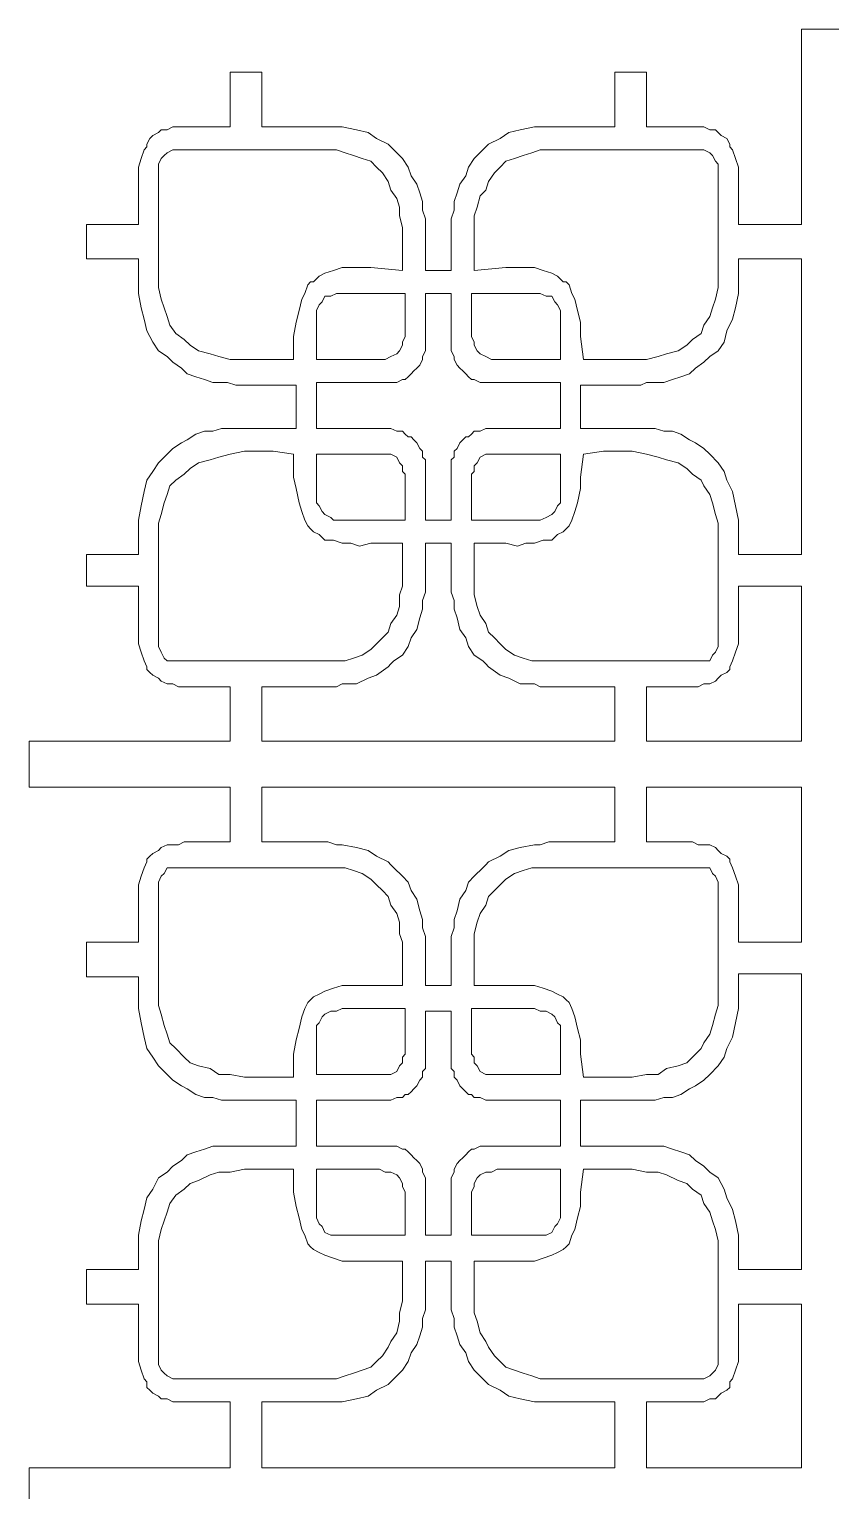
# Model space of a CAD drawing. Extents: x -66030 to 95157, y -13132 to 45879.
# Drawn here: x -27551 to -26461, y 26474 to 28462 of the extents above; entities that cross this region are included whole.
import ezdxf

# ---------------------------------------------------------------- set-up
doc = ezdxf.new("R2010")
doc.units = 0
doc.header["$LTSCALE"] = 100
doc.header["$MEASUREMENT"] = 0
doc.layers.get('0').update_dxf_attribs({"linetype": 'CONTINUOUS'})

msp = doc.modelspace()

# ---------------------------------------------------------------- linework, layer by layer
at = {"lineweight": 0}
msp.add_lwpolyline([(-27551.3, 26442.4), (-27551.3, 26504.9), (-27277.9, 26504.9), (-27277.9, 26594.7), (-27340.4, 26594.7), (-27348.2, 26594.7), (-27356, 26594.7), (-27363.8, 26598.6), (-27371.7, 26598.6), (-27375.6, 26602.5), (-27383.4, 26606.4), (-27387.3, 26610.3), (-27391.2, 26614.2), (-27391.2, 26622), (-27395.1, 26625.9), (-27399, 26637.7), (-27402.9, 26649.4), (-27402.9, 26661.1), (-27402.9, 26727.5), (-27473.2, 26727.5), (-27473.2, 26731.4), (-27473.2, 26731.4), (-27473.2, 26774.4), (-27402.9, 26774.4), (-27402.9, 26797.8), (-27402.9, 26821.2), (-27399, 26840.8), (-27395.1, 26856.4), (-27391.2, 26872), (-27383.4, 26883.7), (-27375.6, 26899.4), (-27363.8, 26907.2), (-27356, 26915), (-27344.3, 26922.8), (-27336.5, 26930.6), (-27324.8, 26934.5), (-27313.1, 26938.4), (-27301.4, 26942.3), (-27289.6, 26942.3), (-27281.8, 26942.3), (-27270.1, 26942.3), (-27188.1, 26942.3), (-27188.1, 27004.8), (-27270.1, 27004.8), (-27281.8, 27004.8), (-27289.6, 27004.8), (-27301.4, 27008.7), (-27313.1, 27008.7), (-27324.8, 27012.6), (-27336.5, 27020.4), (-27344.3, 27024.4), (-27356, 27032.2), (-27363.8, 27040), (-27375.6, 27051.7), (-27383.4, 27063.4), (-27391.2, 27075.1), (-27395.1, 27090.8), (-27399, 27110.3), (-27402.9, 27129.8), (-27402.9, 27149.3), (-27402.9, 27172.8), (-27473.2, 27172.8), (-27473.2, 27219.7), (-27402.9, 27219.7), (-27402.9, 27286.1), (-27402.9, 27297.8), (-27399, 27309.5), (-27395.1, 27321.2), (-27391.2, 27329), (-27391.2, 27332.9), (-27387.3, 27336.8), (-27383.4, 27340.7), (-27375.6, 27344.6), (-27371.7, 27348.5), (-27363.8, 27352.5), (-27356, 27352.5), (-27348.2, 27352.5), (-27340.4, 27356.4), (-27277.9, 27356.4), (-27277.9, 27430.6), (-27551.3, 27430.6), (-27551.3, 27493.1), (-27277.9, 27493.1), (-27277.9, 27567.3), (-27340.4, 27567.3), (-27348.2, 27567.3), (-27356, 27571.2), (-27363.8, 27571.2), (-27371.7, 27575.1), (-27375.6, 27579), (-27383.4, 27582.9), (-27387.3, 27586.8), (-27391.2, 27590.7), (-27391.2, 27594.6), (-27395.1, 27602.4), (-27399, 27614.2), (-27402.9, 27625.9), (-27402.9, 27637.6), (-27402.9, 27704), (-27473.2, 27704), (-27473.2, 27747), (-27402.9, 27747), (-27402.9, 27774.3), (-27402.9, 27793.8), (-27399, 27813.4), (-27395.1, 27832.9), (-27391.2, 27848.5), (-27383.4, 27860.2), (-27375.6, 27871.9), (-27363.8, 27883.7), (-27356, 27891.5), (-27344.3, 27899.3), (-27336.5, 27903.2), (-27324.8, 27911), (-27313.1, 27914.9), (-27301.4, 27914.9), (-27289.6, 27918.8), (-27281.8, 27918.8), (-27270.1, 27918.8), (-27188.1, 27918.8), (-27188.1, 27977.4), (-27270.1, 27977.4), (-27281.8, 27981.3), (-27289.6, 27981.3), (-27301.4, 27981.3), (-27313.1, 27985.2), (-27324.8, 27989.1), (-27336.5, 27993), (-27344.3, 28000.8), (-27356, 28008.7), (-27363.8, 28016.5), (-27375.6, 28024.3), (-27383.4, 28036), (-27391.2, 28051.6), (-27395.1, 28067.2), (-27399, 28082.9), (-27402.9, 28102.4), (-27402.9, 28125.8), (-27402.9, 28149.3), (-27473.2, 28149.3), (-27473.2, 28192.2), (-27473.2, 28192.2), (-27473.2, 28196.1), (-27402.9, 28196.1), (-27402.9, 28262.5), (-27402.9, 28274.3), (-27399, 28286), (-27395.1, 28297.7), (-27391.2, 28301.6), (-27391.2, 28305.5), (-27387.3, 28313.3), (-27383.4, 28317.2), (-27375.6, 28321.1), (-27371.7, 28325), (-27363.8, 28325), (-27356, 28328.9), (-27348.2, 28328.9), (-27340.4, 28328.9), (-27277.9, 28328.9), (-27277.9, 28403.2), (-27234.9, 28403.2), (-27234.9, 28328.9), (-27145.1, 28328.9), (-27133.4, 28328.9), (-27125.6, 28328.9), (-27106.1, 28325), (-27090.4, 28321.1), (-27078.7, 28313.3), (-27063.1, 28305.5), (-27059.2, 28301.6), (-27055.3, 28297.7), (-27043.6, 28286), (-27035.7, 28274.3), (-27031.8, 28262.5), (-27024, 28250.8), (-27020.1, 28239.1), (-27016.2, 28227.4), (-27016.2, 28215.7), (-27012.3, 28204), (-27012.3, 28192.2), (-27012.3, 28184.4), (-27012.3, 28133.6), (-26977.2, 28133.6), (-26977.2, 28184.4), (-26977.2, 28204), (-26973.3, 28215.7), (-26973.3, 28227.4), (-26969.3, 28239.1), (-26965.4, 28250.8), (-26957.6, 28262.5), (-26953.7, 28274.3), (-26945.9, 28286), (-26934.2, 28297.7), (-26930.3, 28301.6), (-26926.4, 28305.5), (-26910.8, 28313.3), (-26899, 28321.1), (-26883.4, 28325), (-26863.9, 28328.9), (-26856.1, 28328.9), (-26844.4, 28328.9), (-26754.5, 28328.9), (-26754.5, 28403.2), (-26711.6, 28403.2), (-26711.6, 28328.9), (-26649.1, 28328.9), (-26641.2, 28328.9), (-26633.4, 28328.9), (-26625.6, 28325), (-26617.8, 28325), (-26613.9, 28321.1), (-26610, 28317.2), (-26602.2, 28313.3), (-26598.3, 28305.5), (-26598.3, 28301.6), (-26594.4, 28297.7), (-26590.5, 28286), (-26586.6, 28274.3), (-26586.6, 28262.5), (-26586.6, 28196.1), (-26500.6, 28196.1), (-26500.6, 28461.7), (-26438.1, 28461.7)], dxfattribs=at)
for points in [[(-27375.6, 28125.8), (-27375.6, 28110.2), (-27371.7, 28094.6), (-27367.8, 28082.9), (-27363.8, 28071.2), (-27359.9, 28059.4), (-27352.1, 28047.7), (-27340.4, 28039.9), (-27332.6, 28032.1), (-27320.9, 28024.3), (-27305.3, 28020.4), (-27293.5, 28016.5), (-27277.9, 28012.6), (-27258.4, 28012.6), (-27242.8, 28012.6), (-27219.3, 28012.6), (-27192, 28012.6), (-27192, 28043.8), (-27188.1, 28063.3), (-27184.2, 28079), (-27180.3, 28094.6), (-27176.4, 28102.4), (-27172.5, 28114.1), (-27168.5, 28118), (-27164.6, 28118), (-27156.8, 28125.8), (-27149, 28129.7), (-27137.3, 28133.6), (-27125.6, 28137.6), (-27113.9, 28137.6), (-27102.1, 28137.6), (-27086.5, 28137.6), (-27043.6, 28133.6), (-27043.6, 28161), (-27043.6, 28176.6), (-27043.6, 28192.2), (-27047.5, 28207.9), (-27047.5, 28219.6), (-27051.4, 28231.3), (-27059.2, 28243), (-27063.1, 28254.7), (-27070.9, 28266.4), (-27078.7, 28274.3), (-27086.5, 28282.1), (-27098.2, 28286), (-27110, 28289.9), (-27121.7, 28293.8), (-27133.4, 28297.7), (-27145.1, 28297.7), (-27348.2, 28297.7), (-27356, 28297.7), (-27363.8, 28293.8), (-27367.8, 28289.9), (-27371.7, 28286), (-27375.6, 28278.2), (-27375.6, 28270.4), (-27375.6, 28262.5), (-27375.6, 28125.8)], [(-26613.9, 28125.8), (-26613.9, 28262.5), (-26613.9, 28270.4), (-26613.9, 28278.2), (-26617.8, 28282.1), (-26621.7, 28289.9), (-26625.6, 28293.8), (-26633.4, 28297.7), (-26641.2, 28297.7), (-26844.4, 28297.7), (-26856.1, 28297.7), (-26867.8, 28293.8), (-26879.5, 28289.9), (-26891.2, 28286), (-26902.9, 28282.1), (-26910.8, 28274.3), (-26918.6, 28266.4), (-26926.4, 28254.7), (-26930.3, 28243), (-26938.1, 28235.2), (-26942, 28219.6), (-26945.9, 28207.9), (-26945.9, 28192.2), (-26945.9, 28176.6), (-26945.9, 28161), (-26945.9, 28133.6), (-26902.9, 28137.6), (-26887.3, 28137.6), (-26875.6, 28137.6), (-26863.9, 28137.6), (-26852.2, 28133.6), (-26840.4, 28129.7), (-26832.6, 28125.8), (-26824.8, 28118), (-26820.9, 28118), (-26817, 28114.1), (-26813.1, 28102.4), (-26809.2, 28094.6), (-26805.3, 28079), (-26801.4, 28063.3), (-26801.4, 28043.8), (-26797.5, 28012.6), (-26770.1, 28012.6), (-26746.7, 28012.6), (-26731.1, 28012.6), (-26711.6, 28012.6), (-26695.9, 28016.5), (-26684.2, 28020.4), (-26668.6, 28024.3), (-26656.9, 28032.1), (-26649.1, 28039.9), (-26637.3, 28047.7), (-26633.4, 28059.4), (-26625.6, 28071.2), (-26621.7, 28082.9), (-26617.8, 28094.6), (-26613.9, 28110.2), (-26613.9, 28125.8)], [(-26500.6, 27747), (-26500.6, 28149.3), (-26586.6, 28149.3), (-26586.6, 28125.8), (-26586.6, 28102.4), (-26590.5, 28082.9), (-26594.4, 28067.2), (-26602.2, 28051.6), (-26606.1, 28036), (-26613.9, 28024.3), (-26625.6, 28016.5), (-26633.4, 28008.7), (-26645.1, 28000.8), (-26653, 27993), (-26664.7, 27989.1), (-26676.4, 27985.2), (-26688.1, 27981.3), (-26699.8, 27981.3), (-26711.6, 27981.3), (-26719.4, 27977.4), (-26801.4, 27977.4), (-26801.4, 27918.8), (-26719.4, 27918.8), (-26711.6, 27918.8), (-26699.8, 27918.8), (-26688.1, 27914.9), (-26676.4, 27914.9), (-26664.7, 27911), (-26653, 27903.2), (-26645.1, 27899.3), (-26633.4, 27891.5), (-26625.6, 27883.7), (-26613.9, 27871.9), (-26606.1, 27860.2), (-26602.2, 27848.5), (-26594.4, 27832.9), (-26590.5, 27813.4), (-26586.6, 27793.8), (-26586.6, 27774.3), (-26586.6, 27747), (-26500.6, 27747)], [(-27160.7, 27946.2), (-27160.7, 27918.8), (-27074.8, 27918.8), (-27067, 27918.8), (-27059.2, 27918.8), (-27051.4, 27914.9), (-27043.6, 27914.9), (-27039.7, 27911), (-27035.7, 27907.1), (-27031.8, 27907.1), (-27027.9, 27903.2), (-27024, 27899.3), (-27020.1, 27891.5), (-27016.2, 27887.6), (-27016.2, 27879.8), (-27012.3, 27875.9), (-27012.3, 27868), (-27012.3, 27848.5), (-27012.3, 27793.8), (-26977.2, 27793.8), (-26977.2, 27848.5), (-26977.2, 27868), (-26977.2, 27875.9), (-26973.3, 27879.8), (-26973.3, 27887.6), (-26969.3, 27891.5), (-26965.4, 27899.3), (-26961.5, 27903.2), (-26957.6, 27907.1), (-26953.7, 27907.1), (-26949.8, 27911), (-26945.9, 27914.9), (-26938.1, 27914.9), (-26930.3, 27918.8), (-26922.5, 27918.8), (-26914.7, 27918.8), (-26828.7, 27918.8), (-26828.7, 27942.3), (-26828.7, 27981.3), (-26914.7, 27981.3), (-26922.5, 27981.3), (-26930.3, 27981.3), (-26938.1, 27981.3), (-26945.9, 27985.2), (-26949.8, 27985.2), (-26953.7, 27989.1), (-26957.6, 27993), (-26961.5, 27996.9), (-26965.4, 28000.8), (-26969.3, 28004.7), (-26973.3, 28012.6), (-26973.3, 28016.5), (-26977.2, 28024.3), (-26977.2, 28032.1), (-26977.2, 28047.7), (-26977.2, 28102.4), (-27012.3, 28102.4), (-27012.3, 28047.7), (-27012.3, 28032.1), (-27012.3, 28024.3), (-27016.2, 28016.5), (-27016.2, 28012.6), (-27020.1, 28004.7), (-27024, 28000.8), (-27027.9, 27996.9), (-27031.8, 27993), (-27035.7, 27989.1), (-27039.7, 27985.2), (-27043.6, 27985.2), (-27051.4, 27981.3), (-27059.2, 27981.3), (-27067, 27981.3), (-27074.8, 27981.3), (-27160.7, 27981.3), (-27160.7, 27946.2)], [(-27160.7, 28012.6), (-27074.8, 28012.6), (-27067, 28012.6), (-27059.2, 28016.5), (-27051.4, 28020.4), (-27047.5, 28024.3), (-27043.6, 28032.1), (-27043.6, 28036), (-27039.7, 28043.8), (-27039.7, 28102.4), (-27125.6, 28102.4), (-27133.4, 28102.4), (-27141.2, 28098.5), (-27149, 28098.5), (-27152.9, 28090.7), (-27156.8, 28086.8), (-27160.7, 28079), (-27160.7, 28075.1), (-27160.7, 28067.2), (-27160.7, 28012.6)], [(-26828.7, 28012.6), (-26828.7, 28075.1), (-26828.7, 28079), (-26832.6, 28086.8), (-26836.5, 28090.7), (-26840.4, 28098.5), (-26848.3, 28098.5), (-26856.1, 28102.4), (-26863.9, 28102.4), (-26949.8, 28102.4), (-26949.8, 28043.8), (-26945.9, 28036), (-26945.9, 28032.1), (-26942, 28024.3), (-26938.1, 28020.4), (-26930.3, 28016.5), (-26922.5, 28012.6), (-26914.7, 28012.6), (-26828.7, 28012.6)], [(-27375.6, 27774.3), (-27375.6, 27637.6), (-27375.6, 27629.8), (-27375.6, 27622), (-27371.7, 27614.2), (-27367.8, 27606.3), (-27363.8, 27602.4), (-27356, 27602.4), (-27348.2, 27602.4), (-27340.4, 27602.4), (-27145.1, 27602.4), (-27133.4, 27602.4), (-27121.7, 27602.4), (-27110, 27606.3), (-27098.2, 27610.2), (-27086.5, 27618.1), (-27078.7, 27625.9), (-27070.9, 27633.7), (-27063.1, 27641.5), (-27059.2, 27653.2), (-27051.4, 27664.9), (-27047.5, 27676.6), (-27047.5, 27692.3), (-27043.6, 27704), (-27043.6, 27719.6), (-27043.6, 27735.2), (-27043.6, 27762.6), (-27086.5, 27762.6), (-27102.1, 27758.7), (-27113.9, 27762.6), (-27125.6, 27762.6), (-27137.3, 27766.5), (-27149, 27766.5), (-27156.8, 27774.3), (-27164.6, 27778.2), (-27168.5, 27782.1), (-27172.5, 27786), (-27176.4, 27793.8), (-27180.3, 27805.5), (-27184.2, 27817.3), (-27188.1, 27836.8), (-27192, 27852.4), (-27192, 27883.7), (-27219.3, 27887.6), (-27242.8, 27887.6), (-27258.4, 27887.6), (-27277.9, 27883.7), (-27293.5, 27879.8), (-27305.3, 27875.9), (-27320.9, 27871.9), (-27332.6, 27864.1), (-27340.4, 27856.3), (-27352.1, 27848.5), (-27359.9, 27840.7), (-27363.8, 27829), (-27367.8, 27817.3), (-27371.7, 27801.6), (-27375.6, 27789.9), (-27375.6, 27774.3)], [(-27160.7, 27883.7), (-27160.7, 27829), (-27160.7, 27825.1), (-27160.7, 27817.3), (-27156.8, 27813.4), (-27152.9, 27805.5), (-27149, 27801.6), (-27141.2, 27797.7), (-27137.3, 27793.8), (-27125.6, 27793.8), (-27039.7, 27793.8), (-27039.7, 27856.3), (-27043.6, 27860.2), (-27043.6, 27868), (-27047.5, 27871.9), (-27051.4, 27879.8), (-27059.2, 27883.7), (-27067, 27883.7), (-27074.8, 27883.7), (-27160.7, 27883.7)], [(-26828.7, 27883.7), (-26914.7, 27883.7), (-26922.5, 27883.7), (-26930.3, 27883.7), (-26938.1, 27879.8), (-26942, 27871.9), (-26945.9, 27868), (-26945.9, 27860.2), (-26949.8, 27856.3), (-26949.8, 27793.8), (-26863.9, 27793.8), (-26856.1, 27793.8), (-26848.3, 27797.7), (-26840.4, 27801.6), (-26836.5, 27805.5), (-26832.6, 27813.4), (-26828.7, 27817.3), (-26828.7, 27825.1), (-26828.7, 27883.7)], [(-26613.9, 27774.3), (-26613.9, 27789.9), (-26617.8, 27801.6), (-26621.7, 27817.3), (-26625.6, 27829), (-26633.4, 27840.7), (-26637.3, 27848.5), (-26649.1, 27856.3), (-26656.9, 27864.1), (-26668.6, 27871.9), (-26684.2, 27875.9), (-26695.9, 27879.8), (-26711.6, 27883.7), (-26731.1, 27887.6), (-26746.7, 27887.6), (-26770.1, 27887.6), (-26797.5, 27883.7), (-26801.4, 27852.4), (-26801.4, 27836.8), (-26805.3, 27817.3), (-26809.2, 27805.5), (-26813.1, 27793.8), (-26817, 27786), (-26820.9, 27782.1), (-26824.8, 27778.2), (-26832.6, 27774.3), (-26840.4, 27766.5), (-26852.2, 27766.5), (-26863.9, 27762.6), (-26875.6, 27762.6), (-26887.3, 27758.7), (-26902.9, 27762.6), (-26945.9, 27762.6), (-26945.9, 27735.2), (-26945.9, 27719.6), (-26945.9, 27704), (-26945.9, 27692.3), (-26942, 27676.6), (-26938.1, 27664.9), (-26930.3, 27653.2), (-26926.4, 27641.5), (-26918.6, 27633.7), (-26910.8, 27625.9), (-26902.9, 27618.1), (-26891.2, 27610.2), (-26879.5, 27606.3), (-26867.8, 27602.4), (-26856.1, 27602.4), (-26844.4, 27602.4), (-26649.1, 27602.4), (-26641.2, 27602.4), (-26633.4, 27602.4), (-26625.6, 27602.4), (-26621.7, 27610.2), (-26617.8, 27614.2), (-26613.9, 27622), (-26613.9, 27629.8), (-26613.9, 27637.6), (-26613.9, 27774.3)], [(-26754.5, 27493.1), (-26754.5, 27567.3), (-26844.4, 27567.3), (-26856.1, 27567.3), (-26863.9, 27571.2), (-26883.4, 27571.2), (-26899, 27579), (-26910.8, 27582.9), (-26926.4, 27594.6), (-26930.3, 27598.5), (-26934.2, 27602.4), (-26945.9, 27610.2), (-26953.7, 27622), (-26957.6, 27633.7), (-26965.4, 27645.4), (-26969.3, 27661), (-26973.3, 27672.7), (-26973.3, 27684.5), (-26977.2, 27696.2), (-26977.2, 27715.7), (-26977.2, 27762.6), (-27012.3, 27762.6), (-27012.3, 27715.7), (-27012.3, 27704), (-27012.3, 27696.2), (-27016.2, 27684.5), (-27016.2, 27672.7), (-27020.1, 27661), (-27024, 27645.4), (-27031.8, 27633.7), (-27035.7, 27622), (-27043.6, 27610.2), (-27055.3, 27602.4), (-27059.2, 27598.5), (-27063.1, 27594.6), (-27078.7, 27582.9), (-27090.4, 27579), (-27106.1, 27571.2), (-27125.6, 27571.2), (-27133.4, 27567.3), (-27145.1, 27567.3), (-27234.9, 27567.3), (-27234.9, 27493.1), (-26754.5, 27493.1)], [(-26500.6, 27493.1), (-26500.6, 27704), (-26586.6, 27704), (-26586.6, 27637.6), (-26586.6, 27625.9), (-26590.5, 27614.2), (-26594.4, 27602.4), (-26598.3, 27594.6), (-26598.3, 27590.7), (-26602.2, 27586.8), (-26610, 27582.9), (-26613.9, 27579), (-26617.8, 27575.1), (-26625.6, 27571.2), (-26633.4, 27571.2), (-26641.2, 27567.3), (-26649.1, 27567.3), (-26711.6, 27567.3), (-26711.6, 27493.1), (-26500.6, 27493.1)], [(-27234.9, 27430.6), (-27234.9, 27356.4), (-27145.1, 27356.4), (-27133.4, 27352.5), (-27125.6, 27352.5), (-27106.1, 27348.5), (-27090.4, 27344.6), (-27078.7, 27336.8), (-27063.1, 27329), (-27059.2, 27325.1), (-27055.3, 27321.2), (-27043.6, 27309.5), (-27035.7, 27301.7), (-27031.8, 27290), (-27024, 27278.2), (-27020.1, 27262.6), (-27016.2, 27250.9), (-27016.2, 27239.2), (-27012.3, 27227.5), (-27012.3, 27219.7), (-27012.3, 27207.9), (-27012.3, 27161.1), (-26977.2, 27161.1), (-26977.2, 27207.9), (-26977.2, 27227.5), (-26973.3, 27239.2), (-26973.3, 27250.9), (-26969.3, 27262.6), (-26965.4, 27278.2), (-26957.6, 27290), (-26953.7, 27301.7), (-26945.9, 27309.5), (-26934.2, 27321.2), (-26930.3, 27325.1), (-26926.4, 27329), (-26910.8, 27336.8), (-26899, 27344.6), (-26883.4, 27348.5), (-26863.9, 27352.5), (-26856.1, 27352.5), (-26844.4, 27356.4), (-26754.5, 27356.4), (-26754.5, 27430.6), (-27234.9, 27430.6)], [(-26711.6, 27430.6), (-26711.6, 27356.4), (-26649.1, 27356.4), (-26641.2, 27352.5), (-26633.4, 27352.5), (-26625.6, 27352.5), (-26617.8, 27348.5), (-26613.9, 27344.6), (-26610, 27340.7), (-26602.2, 27336.8), (-26598.3, 27332.9), (-26598.3, 27329), (-26594.4, 27321.2), (-26590.5, 27309.5), (-26586.6, 27297.8), (-26586.6, 27286.1), (-26586.6, 27219.7), (-26500.6, 27219.7), (-26500.6, 27430.6), (-26711.6, 27430.6)], [(-27375.6, 27149.3), (-27375.6, 27133.7), (-27371.7, 27122), (-27367.8, 27106.4), (-27363.8, 27094.7), (-27359.9, 27082.9), (-27352.1, 27075.1), (-27340.4, 27063.4), (-27332.6, 27055.6), (-27320.9, 27051.7), (-27305.3, 27047.8), (-27293.5, 27040), (-27277.9, 27040), (-27258.4, 27036.1), (-27242.8, 27036.1), (-27219.3, 27036.1), (-27192, 27036.1), (-27192, 27067.3), (-27188.1, 27086.8), (-27184.2, 27102.5), (-27180.3, 27118.1), (-27176.4, 27129.8), (-27172.5, 27137.6), (-27168.5, 27141.5), (-27164.6, 27145.4), (-27156.8, 27149.3), (-27149, 27153.2), (-27137.3, 27157.2), (-27125.6, 27161.1), (-27113.9, 27161.1), (-27102.1, 27161.1), (-27086.5, 27161.1), (-27043.6, 27161.1), (-27043.6, 27184.5), (-27043.6, 27204), (-27043.6, 27219.7), (-27047.5, 27231.4), (-27047.5, 27247), (-27051.4, 27258.7), (-27059.2, 27270.4), (-27063.1, 27282.1), (-27070.9, 27290), (-27078.7, 27297.8), (-27086.5, 27305.6), (-27098.2, 27313.4), (-27110, 27317.3), (-27121.7, 27321.2), (-27133.4, 27321.2), (-27145.1, 27321.2), (-27340.4, 27321.2), (-27348.2, 27321.2), (-27356, 27321.2), (-27363.8, 27321.2), (-27367.8, 27313.4), (-27371.7, 27309.5), (-27375.6, 27301.7), (-27375.6, 27293.9), (-27375.6, 27286.1), (-27375.6, 27149.3)], [(-26613.9, 27149.3), (-26613.9, 27286.1), (-26613.9, 27293.9), (-26613.9, 27301.7), (-26617.8, 27309.5), (-26621.7, 27313.4), (-26625.6, 27321.2), (-26633.4, 27321.2), (-26641.2, 27321.2), (-26649.1, 27321.2), (-26844.4, 27321.2), (-26856.1, 27321.2), (-26867.8, 27321.2), (-26879.5, 27317.3), (-26891.2, 27313.4), (-26902.9, 27305.6), (-26910.8, 27297.8), (-26918.6, 27290), (-26926.4, 27282.1), (-26930.3, 27270.4), (-26938.1, 27258.7), (-26942, 27247), (-26945.9, 27231.4), (-26945.9, 27219.7), (-26945.9, 27204), (-26945.9, 27184.5), (-26945.9, 27161.1), (-26902.9, 27161.1), (-26887.3, 27161.1), (-26875.6, 27161.1), (-26863.9, 27161.1), (-26852.2, 27157.2), (-26840.4, 27153.2), (-26832.6, 27149.3), (-26824.8, 27145.4), (-26820.9, 27141.5), (-26817, 27137.6), (-26813.1, 27129.8), (-26809.2, 27118.1), (-26805.3, 27102.5), (-26801.4, 27086.8), (-26801.4, 27067.3), (-26797.5, 27036.1), (-26770.1, 27036.1), (-26746.7, 27036.1), (-26731.1, 27036.1), (-26711.6, 27040), (-26695.9, 27040), (-26684.2, 27047.8), (-26668.6, 27051.7), (-26656.9, 27055.6), (-26649.1, 27063.4), (-26637.3, 27075.1), (-26633.4, 27082.9), (-26625.6, 27094.7), (-26621.7, 27106.4), (-26617.8, 27122), (-26613.9, 27133.7), (-26613.9, 27149.3)], [(-26500.6, 26774.4), (-26500.6, 27176.7), (-26586.6, 27176.7), (-26586.6, 27149.3), (-26586.6, 27129.8), (-26590.5, 27110.3), (-26594.4, 27090.8), (-26602.2, 27075.1), (-26606.1, 27063.4), (-26613.9, 27051.7), (-26625.6, 27040), (-26633.4, 27032.2), (-26645.1, 27024.4), (-26653, 27020.4), (-26664.7, 27012.6), (-26676.4, 27008.7), (-26688.1, 27008.7), (-26699.8, 27004.8), (-26711.6, 27004.8), (-26719.4, 27004.8), (-26801.4, 27004.8), (-26801.4, 26942.3), (-26719.4, 26942.3), (-26711.6, 26942.3), (-26699.8, 26942.3), (-26688.1, 26942.3), (-26676.4, 26938.4), (-26664.7, 26934.5), (-26653, 26930.6), (-26645.1, 26922.8), (-26633.4, 26915), (-26625.6, 26907.2), (-26613.9, 26899.4), (-26606.1, 26883.7), (-26602.2, 26872), (-26594.4, 26856.4), (-26590.5, 26840.8), (-26586.6, 26821.2), (-26586.6, 26797.8), (-26586.6, 26774.4), (-26500.6, 26774.4)], [(-27160.7, 27040), (-27074.8, 27040), (-27067, 27040), (-27059.2, 27040), (-27051.4, 27043.9), (-27047.5, 27051.7), (-27043.6, 27055.6), (-27043.6, 27063.4), (-27039.7, 27067.3), (-27039.7, 27129.8), (-27125.6, 27129.8), (-27133.4, 27125.9), (-27141.2, 27125.9), (-27149, 27122), (-27152.9, 27118.1), (-27156.8, 27110.3), (-27160.7, 27106.4), (-27160.7, 27098.6), (-27160.7, 27094.7), (-27160.7, 27040)], [(-27160.7, 26977.5), (-27160.7, 26942.3), (-27074.8, 26942.3), (-27067, 26942.3), (-27059.2, 26942.3), (-27051.4, 26942.3), (-27043.6, 26938.4), (-27039.7, 26938.4), (-27035.7, 26934.5), (-27031.8, 26930.6), (-27027.9, 26926.7), (-27024, 26922.8), (-27020.1, 26918.9), (-27016.2, 26911.1), (-27016.2, 26907.2), (-27012.3, 26899.4), (-27012.3, 26891.5), (-27012.3, 26875.9), (-27012.3, 26821.2), (-26977.2, 26821.2), (-26977.2, 26875.9), (-26977.2, 26891.5), (-26977.2, 26899.4), (-26973.3, 26907.2), (-26973.3, 26911.1), (-26969.3, 26918.9), (-26965.4, 26922.8), (-26961.5, 26926.7), (-26957.6, 26930.6), (-26953.7, 26934.5), (-26949.8, 26938.4), (-26945.9, 26938.4), (-26938.1, 26942.3), (-26930.3, 26942.3), (-26922.5, 26942.3), (-26914.7, 26942.3), (-26828.7, 26942.3), (-26828.7, 26981.4), (-26828.7, 27004.8), (-26914.7, 27004.8), (-26922.5, 27004.8), (-26930.3, 27004.8), (-26938.1, 27008.7), (-26945.9, 27008.7), (-26949.8, 27012.6), (-26953.7, 27012.6), (-26957.6, 27016.5), (-26961.5, 27020.4), (-26965.4, 27024.4), (-26969.3, 27032.2), (-26973.3, 27036.1), (-26973.3, 27043.9), (-26977.2, 27047.8), (-26977.2, 27055.6), (-26977.2, 27071.2), (-26977.2, 27125.9), (-27012.3, 27125.9), (-27012.3, 27071.2), (-27012.3, 27055.6), (-27012.3, 27047.8), (-27016.2, 27043.9), (-27016.2, 27036.1), (-27020.1, 27032.2), (-27024, 27024.4), (-27027.9, 27020.4), (-27031.8, 27016.5), (-27035.7, 27012.6), (-27039.7, 27012.6), (-27043.6, 27008.7), (-27051.4, 27008.7), (-27059.2, 27004.8), (-27067, 27004.8), (-27074.8, 27004.8), (-27160.7, 27004.8), (-27160.7, 26977.5)], [(-26828.7, 27040), (-26828.7, 27098.6), (-26828.7, 27106.4), (-26832.6, 27110.3), (-26836.5, 27118.1), (-26840.4, 27122), (-26848.3, 27125.9), (-26856.1, 27125.9), (-26863.9, 27129.8), (-26949.8, 27129.8), (-26949.8, 27067.3), (-26945.9, 27063.4), (-26945.9, 27055.6), (-26942, 27051.7), (-26938.1, 27043.9), (-26930.3, 27040), (-26922.5, 27040), (-26914.7, 27040), (-26828.7, 27040)], [(-27375.6, 26797.8), (-27375.6, 26661.1), (-27375.6, 26653.3), (-27375.6, 26645.5), (-27371.7, 26637.7), (-27367.8, 26633.8), (-27363.8, 26629.8), (-27356, 26625.9), (-27348.2, 26625.9), (-27145.1, 26625.9), (-27133.4, 26625.9), (-27121.7, 26629.8), (-27110, 26633.8), (-27098.2, 26637.7), (-27086.5, 26641.6), (-27078.7, 26649.4), (-27070.9, 26657.2), (-27063.1, 26668.9), (-27059.2, 26676.7), (-27051.4, 26688.4), (-27047.5, 26704.1), (-27047.5, 26715.8), (-27043.6, 26731.4), (-27043.6, 26747), (-27043.6, 26762.7), (-27043.6, 26786.1), (-27086.5, 26786.1), (-27102.1, 26786.1), (-27113.9, 26786.1), (-27125.6, 26786.1), (-27137.3, 26790), (-27149, 26793.9), (-27156.8, 26797.8), (-27164.6, 26801.7), (-27168.5, 26805.6), (-27172.5, 26809.5), (-27176.4, 26821.2), (-27180.3, 26829.1), (-27184.2, 26844.7), (-27188.1, 26860.3), (-27192, 26879.8), (-27192, 26911.1), (-27219.3, 26911.1), (-27242.8, 26911.1), (-27258.4, 26911.1), (-27277.9, 26907.2), (-27293.5, 26907.2), (-27305.3, 26903.3), (-27320.9, 26895.5), (-27332.6, 26891.5), (-27340.4, 26883.7), (-27352.1, 26875.9), (-27359.9, 26864.2), (-27363.8, 26852.5), (-27367.8, 26840.8), (-27371.7, 26829.1), (-27375.6, 26813.4), (-27375.6, 26797.8)], [(-27160.7, 26911.1), (-27160.7, 26856.4), (-27160.7, 26848.6), (-27160.7, 26844.7), (-27156.8, 26836.9), (-27152.9, 26833), (-27149, 26825.1), (-27141.2, 26821.2), (-27133.4, 26821.2), (-27125.6, 26821.2), (-27039.7, 26821.2), (-27039.7, 26879.8), (-27043.6, 26887.6), (-27043.6, 26891.5), (-27047.5, 26899.4), (-27051.4, 26903.3), (-27059.2, 26907.2), (-27067, 26907.2), (-27074.8, 26911.1), (-27160.7, 26911.1)], [(-26828.7, 26911.1), (-26914.7, 26911.1), (-26922.5, 26907.2), (-26930.3, 26907.2), (-26938.1, 26903.3), (-26942, 26899.4), (-26945.9, 26891.5), (-26945.9, 26887.6), (-26949.8, 26879.8), (-26949.8, 26821.2), (-26863.9, 26821.2), (-26856.1, 26821.2), (-26848.3, 26821.2), (-26840.4, 26825.1), (-26836.5, 26833), (-26832.6, 26836.9), (-26828.7, 26844.7), (-26828.7, 26848.6), (-26828.7, 26911.1)], [(-26613.9, 26797.8), (-26613.9, 26813.4), (-26617.8, 26829.1), (-26621.7, 26840.8), (-26625.6, 26852.5), (-26633.4, 26864.2), (-26637.3, 26875.9), (-26649.1, 26883.7), (-26656.9, 26891.5), (-26668.6, 26895.5), (-26684.2, 26903.3), (-26695.9, 26907.2), (-26711.6, 26907.2), (-26731.1, 26911.1), (-26746.7, 26911.1), (-26770.1, 26911.1), (-26797.5, 26911.1), (-26801.4, 26879.8), (-26801.4, 26860.3), (-26805.3, 26844.7), (-26809.2, 26829.1), (-26813.1, 26821.2), (-26817, 26809.5), (-26820.9, 26805.6), (-26824.8, 26801.7), (-26832.6, 26797.8), (-26840.4, 26793.9), (-26852.2, 26790), (-26863.9, 26786.1), (-26875.6, 26786.1), (-26887.3, 26786.1), (-26902.9, 26786.1), (-26945.9, 26786.1), (-26945.9, 26762.7), (-26945.9, 26747), (-26945.9, 26731.4), (-26945.9, 26715.8), (-26942, 26704.1), (-26938.1, 26688.4), (-26930.3, 26676.7), (-26926.4, 26668.9), (-26918.6, 26657.2), (-26910.8, 26649.4), (-26902.9, 26641.6), (-26891.2, 26637.7), (-26879.5, 26633.8), (-26867.8, 26629.8), (-26856.1, 26625.9), (-26844.4, 26625.9), (-26641.2, 26625.9), (-26633.4, 26625.9), (-26625.6, 26629.8), (-26621.7, 26633.8), (-26617.8, 26637.7), (-26613.9, 26645.5), (-26613.9, 26653.3), (-26613.9, 26661.1), (-26613.9, 26797.8)], [(-26754.5, 26504.9), (-26754.5, 26594.7), (-26844.4, 26594.7), (-26856.1, 26594.7), (-26863.9, 26594.7), (-26883.4, 26598.6), (-26899, 26602.5), (-26910.8, 26610.3), (-26926.4, 26618.1), (-26930.3, 26622), (-26934.2, 26625.9), (-26945.9, 26637.7), (-26953.7, 26649.4), (-26957.6, 26661.1), (-26965.4, 26672.8), (-26969.3, 26684.5), (-26973.3, 26696.3), (-26973.3, 26708), (-26977.2, 26719.7), (-26977.2, 26739.2), (-26977.2, 26786.1), (-27012.3, 26786.1), (-27012.3, 26739.2), (-27012.3, 26731.4), (-27012.3, 26719.7), (-27016.2, 26708), (-27016.2, 26696.3), (-27020.1, 26684.5), (-27024, 26672.8), (-27031.8, 26661.1), (-27035.7, 26649.4), (-27043.6, 26637.7), (-27055.3, 26625.9), (-27059.2, 26622), (-27063.1, 26618.1), (-27078.7, 26610.3), (-27090.4, 26602.5), (-27106.1, 26598.6), (-27125.6, 26594.7), (-27133.4, 26594.7), (-27145.1, 26594.7), (-27234.9, 26594.7), (-27234.9, 26504.9), (-26754.5, 26504.9)], [(-26500.6, 26504.9), (-26500.6, 26727.5), (-26586.6, 26727.5), (-26586.6, 26661.1), (-26586.6, 26649.4), (-26590.5, 26637.7), (-26594.4, 26625.9), (-26598.3, 26622), (-26598.3, 26614.2), (-26602.2, 26610.3), (-26610, 26606.4), (-26613.9, 26602.5), (-26617.8, 26598.6), (-26625.6, 26598.6), (-26633.4, 26594.7), (-26641.2, 26594.7), (-26649.1, 26594.7), (-26711.6, 26594.7), (-26711.6, 26504.9), (-26500.6, 26504.9)]]:
    msp.add_lwpolyline(points, close=True, dxfattribs=at)

doc.saveas('drawing.dxf')
